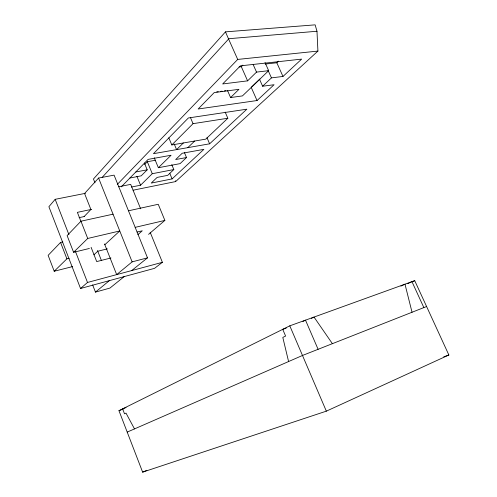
<?xml version="1.0" encoding="UTF-8"?>
<svg xmlns="http://www.w3.org/2000/svg" width="497" height="497" viewBox="0 0 497 497"><rect width="100%" height="100%" fill="white"/><g stroke="black" fill="none" stroke-linecap="round" stroke-linejoin="round"><path stroke-width="0.75" d="M85.385 193.339L55.173 199.316L48.892 206.709L80.539 288.49L154.567 268.337L162.395 262.317L150.169 232.254M133.121 190.202L175.665 181.567L317.918 51.079L316.98 31.249L315.141 24.85L225.476 31.864L93.455 178.995L94.97 182.797M131.686 270.573L147.497 257.85L114.086 175.143L98.586 178.05L84.571 193.501L90.901 209.498L84.123 216.574M102.158 177.398L228.589 39.033L225.476 31.864M62.796 241.909L60.559 242.43L48.134 255.359L54.21 271.244L72.587 266.591M113.043 214.182L80.949 221.208L67.114 235.609L73.593 252.29L89.41 248.457M117.28 184.437L237.703 59.423L317.918 51.079M121.268 186.853L148.125 159.382L171.061 155.257L158.363 167.725L154.225 157.735M144.702 164.408L147.329 161.724L155.518 160.239M239.063 66.946L241.331 66.697L242.884 65.113M168.812 137.799L171.807 144.944L193.041 123.666L227.837 118.243L225.172 112.111M144.397 163.022L147.199 169.825L141.191 175.839L129.91 178.013M183.35 142.968L176.578 149.622L174.23 144.037M131.45 187.034L140.552 185.213L152.268 173.708L173.82 169.564L171.8 164.724M227.564 90.659L230.577 97.542L238.951 89.33L214.232 92.572L198.148 108.998L257.042 100.537L274.071 84.726L262.615 86.23L259.577 79.396M262.615 86.23L271.443 77.886L282.979 76.451L301.648 59.112L240.399 65.852L222.668 83.956L247.599 80.856L256.52 72.102L268.672 70.68L265.031 62.566M54.21 271.244L66.902 258.831L69.133 258.285M73.593 252.29L87.727 238.461L119.765 230.962L104.842 244.717M187.804 147.652L194.669 141.03M259.894 79.042L251.221 87.385L257.042 100.537M265.236 64.045L276.81 62.759L278.482 61.15M268.672 70.68L242.443 95.915L230.577 97.542M227.837 118.243L205.77 139.135L171.807 144.944M173.82 169.564L167.713 175.342L157.12 177.417L151.25 183.076L172.092 178.908L203.863 149.367L182.2 153.256L175.677 159.543L186.524 157.543L184.437 152.591M186.524 157.543L180.088 163.631L158.363 167.725M209.622 143.813L246.847 109.191L188.363 117.969L153.455 153.685L209.622 143.813L207.013 137.719M93.858 254.843L97.772 251.233L107.333 248.879M137.886 234.627L142.266 230.794L137.066 232.031M80.539 288.49L87.509 282.458L162.395 262.317M148.553 234.367L164.874 220.407L158.245 204.279L128.487 210.796M92.635 284.88L95.455 292.106L109.352 280.65M147.497 257.85L132.134 261.869L116.677 274.611L104.544 243.965M124.194 276.605L109.955 288.067L95.455 292.106M118.957 410.684L289.794 325.833L414.722 280.662L448.866 355.001L326.343 411.156L142.633 472.15L118.957 410.684L123.306 409.025M302.903 321.435L305.5 320.155L318.099 349.304M311.408 318.36L314.023 317.074L332.387 343.669M400.88 286.129L404.98 284.185L412.038 312.253M407.844 283.607L411.957 281.662L423.854 307.593M412.659 281.637L414.722 280.662M142.633 472.15L146.876 470.286M127.207 432.098L302.487 355.467L426.594 306.512M126.058 407.559L122.61 408.869L124.523 413.833L126.008 413.119L134.501 428.911M286.284 328.057L282.731 329.343L285.601 336.071L282.805 337.42L288.589 361.536M443.753 356.803L448.866 355.001M110.949 257.962L96.704 261.584L91.1 247.313M135.178 227.359L164.874 220.407M79.091 217.661L84.391 216.518M91.69 209.33L77.377 212.356L81.017 221.631M118.609 186.773L130.692 184.381L140.62 208.783M135.818 171.968L147.199 169.825M216.723 91.895L218.258 91.696M220.556 91.392L222.091 91.193M224.389 90.895L225.924 90.69M228.514 38.735L316.98 31.249M276.81 62.759L282.979 76.451M268.032 70.276L271.443 77.886M228.589 39.033L237.703 59.423M253.172 64.579L256.52 72.102M241.331 66.697L247.599 80.856M289.794 325.833L326.343 411.156M190.345 117.329L193.041 123.666M169.725 173.217L172.092 178.908M147.329 161.724L152.268 173.708M136.892 176.267L140.552 185.213M98.586 178.05L132.134 261.869M97.499 250.538L101.45 260.577M80.949 221.208L87.727 238.461M55.173 199.316L68.953 234.739M75.42 251.37L87.509 282.458M60.559 242.43L66.902 258.831M175.385 180.759L175.665 181.567"/></g></svg>
